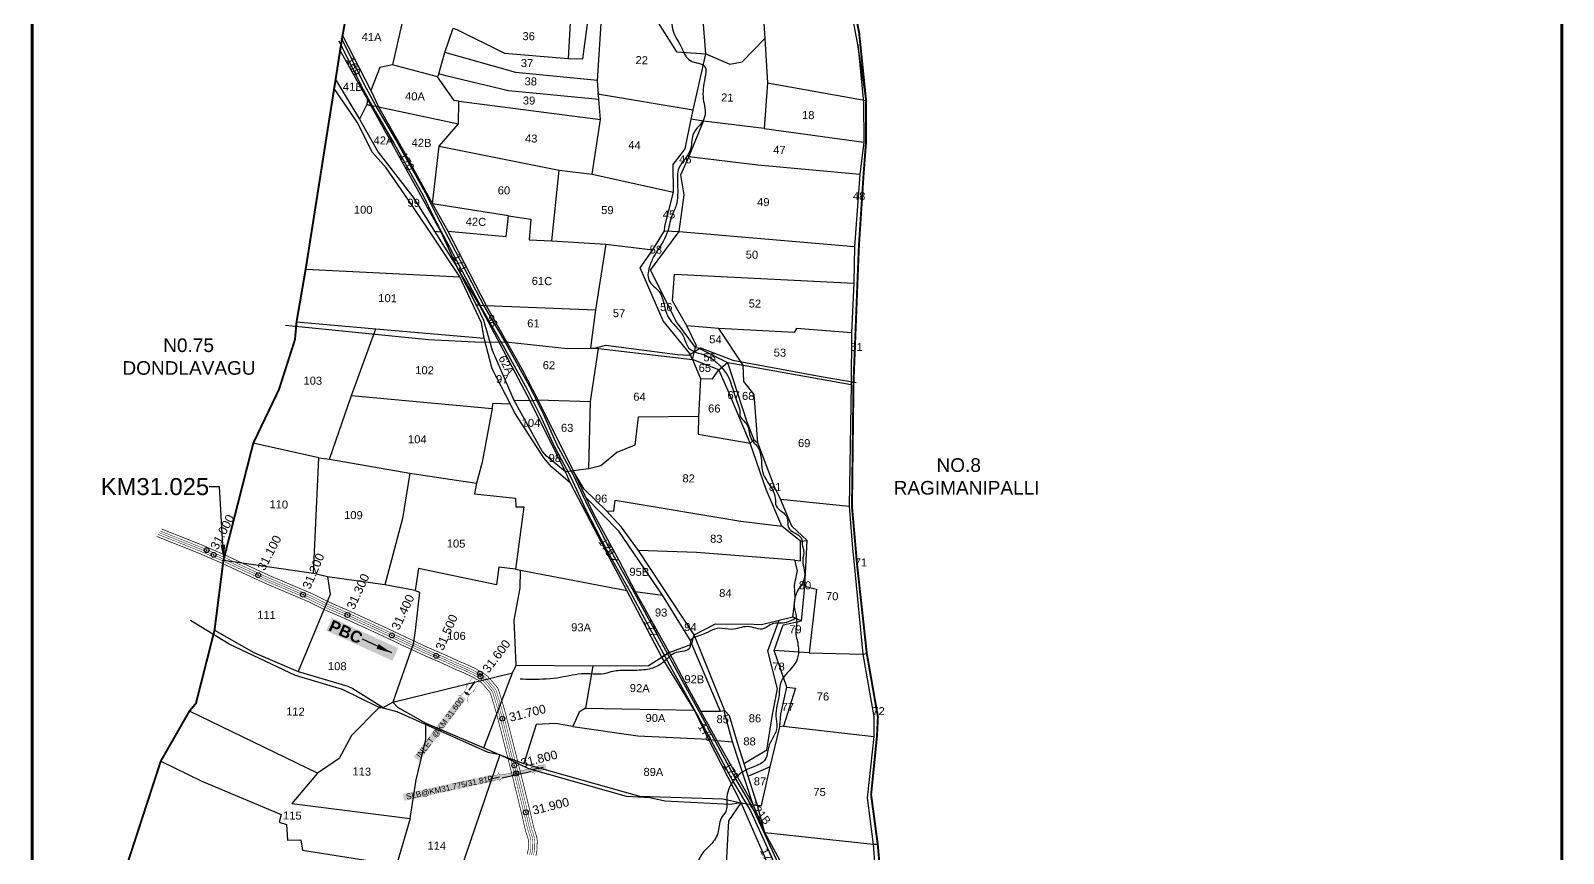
# Model space of a CAD drawing. Header units: millimetres. Extents: x 199216 to 211739, y 1596282 to 1605780.
# Drawn here: x 199216 to 202368, y 1602297 to 1603989 of the extents above; entities that cross this region are included whole.
import ezdxf
from ezdxf import colors
from ezdxf.entities.mleader import LeaderData, LeaderLine
from ezdxf.enums import TextEntityAlignment as Align
from ezdxf.math import Vec2, Vec3

# ---------------------------------------------------------------- set-up
doc = ezdxf.new("R2010")
doc.units = ezdxf.units.MM
doc.header["$PDMODE"] = 32
doc.header["$PDSIZE"] = 10
doc.linetypes.add('ACAD_ISO02W100', pattern=[15, 12, -3])
doc.linetypes.add('HIDDEN2', pattern=[0.1875, 0.125, -0.0625])
for name, color, linetype in [('CANAL1', 7, 'Continuous'), ('CSMark', 72, 'Continuous'), ('PAPER SIZE', 5, 'Continuous'), ('PLOT', 7, 'Continuous'), ('PLOT NO', 7, 'Continuous'), ('ROAD', 1, 'Continuous'), ('STREAM', 4, 'Continuous'), ('STRUCTURE', 5, 'Continuous'), ('TEXT', 1, 'Continuous'), ('text2', 7, 'Continuous'), ('VILLAGE BOUNDARY', 5, 'Continuous'), ('VILLAGE STONES', 240, 'Continuous')]:
    doc.layers.add(name, color=color, linetype=linetype)
doc.styles.get("Standard").update_dxf_attribs({"font": 'arial.ttf'})
doc.dimstyles.get("Standard").update_dxf_attribs({"dimtxt": 0.18, "dimasz": 0.18, "dimexe": 0.18, "dimexo": 0.0625, "dimgap": 0.09, "dimtad": 0, "dimtih": 1, "dimtoh": 1, "dimdec": 4, "dimzin": 0, "dimdsep": 46, "dimtxsty": 'Standard', "dimcen": 0.09, "dimadec": 0, "dimazin": 0, "dimtfac": 1, "dimtdec": 4, "dimtofl": 0, "dimtmove": 0, "dimatfit": 3, "dimfxl": 1, "dimtolj": 1, "dimtzin": 0, "dimarcsym": 0})

# ---------------------------------------------------------------- blocks, each defined once
blk = doc.blocks.new('SLB')
at = {"layer": 'STRUCTURE'}
h = blk.add_hatch(dxfattribs=at)
h.set_pattern_fill('DOTS', color=6, scale=20, angle=320.3722, style=0)
h.set_pattern_definition([(320.372247934, (-159.4327, -72.9564), (1.2786241598, 0.5641323054), [0, -1.25])])
h.paths.add_polyline_path([(769699.5, 1706871.1), (769699.5, 1706861.1), (769729.1, 1706861.1), (769732.1, 1706863.1), (769792.1, 1706863.1), (769795.1, 1706861.1), (769824.7, 1706861.1), (769824.7, 1706871.1), (769795.1, 1706871.1), (769792.1, 1706869.1), (769732.1, 1706869.1), (769729.1, 1706871.1)])
at = {"layer": 'STRUCTURE', "color": 6, "linetype": 'ACAD_ISO02W100', "ltscale": 0.5, "const_width": 0.5}
for points in [[(769699.5, 1706871.1), (769729.1, 1706871.1)], [(769795.1, 1706871.1), (769824.7, 1706871.1)], [(769699.5, 1706861.1), (769729.1, 1706861.1)], [(769795.1, 1706861.1), (769824.7, 1706861.1)]]:
    blk.add_lwpolyline(points, dxfattribs=at)
at = {"layer": 'STRUCTURE', "color": 6, "const_width": 0.628}
for points in [[(769726.1, 1706877.1), (769726.1, 1706873.1), (769732.1, 1706869.1), (769792.1, 1706869.1), (769798.1, 1706873.1), (769798.1, 1706877.1)], [(769726.1, 1706855.1), (769726.1, 1706859.1), (769732.1, 1706863.1), (769792.1, 1706863.1), (769798.1, 1706859.1), (769798.1, 1706855.1)]]:
    blk.add_lwpolyline(points, dxfattribs=at)
at = {"layer": 'STRUCTURE', "color": 6}
blk.add_lwpolyline([(769732.1, 1706863.1), (769792.1, 1706863.1)], dxfattribs=at)
blk.add_lwpolyline([(769732.1, 1706863.1), (769792.1, 1706863.1)], dxfattribs=at)
at = {"layer": 'STRUCTURE', "color": 0}
blk.add_circle((769762.1, 1706866.1), 1.24, dxfattribs=at)
for points in [[(769703.8, 1706866), (769726.7, 1706866)], [(769818.6, 1706865.8), (769795.7, 1706865.8)]]:
    blk.add_leader(points, dimstyle='Standard', override={"dimasz": 10, "dimgap": 0.09, "dimtad": 0}, dxfattribs=at)
blk = doc.blocks.new('OT')
at = {"layer": 'STRUCTURE', "color": 190}
for points, const_width in [([(769751.4, 1706595.8), (769729.4, 1706595.8)], 0.5), ([(769775.2, 1706601.8), (769775.2, 1706597.8), (769769.2, 1706593.8), (769761.8, 1706593.8), (769754.4, 1706593.8), (769748.4, 1706597.8), (769748.4, 1706601.8)], 0.5), ([(769761.8, 1706593.8), (769761.8, 1706581)], 2.5), ([(769751.4, 1706579), (769729.4, 1706579)], 0.5), ([(769748.4, 1706573), (769748.4, 1706577), (769754.4, 1706581), (769761.8, 1706581), (769761.8, 1706581), (769761.8, 1706581), (769769.2, 1706581), (769775.2, 1706577), (769775.2, 1706573)], 0.5)]:
    blk.add_lwpolyline(points, dxfattribs=dict(at, const_width=const_width))
at = {"layer": 'STRUCTURE', "color": 0}
blk.add_circle((769761.8, 1706587.4), 1.87, dxfattribs=at)
blk.add_leader([(769732.6, 1706587.4), (769753.8, 1706587.4)], dimstyle='Standard', override={"dimasz": 10, "dimgap": 0.09, "dimtad": 0}, dxfattribs=at)
blk = doc.blocks.new('PBC')
at = {"layer": 'STRUCTURE', "color": 5, "insert": (13.6, 8.7), "char_height": 30, "width": 181.057, "attachment_point": 1, "rotation": 325.6347, "bg_fill": 1, "box_fill_scale": 1.1, "bg_fill_color": 7, "bg_fill_true_color": 16777215, "bg_fill_transparency": 0}
blk.add_mtext('{\\fArial|b1|i0|c0|p34;\\C256;PBC}', dxfattribs=at)
at = {"layer": 'PAPER SIZE'}
blk.add_leader([(148.6, -102.5), (80.6, -54.7)], dimstyle='Standard', override={"dimasz": 40, "dimgap": 0.09, "dimtad": 0, "dimtfill": 2, "dimtfillclr": 5}, dxfattribs=at)

msp = doc.modelspace()

# ---------------------------------------------------------------- linework, layer by layer
at = {"color": 3}
for p in [(199578, 1602921, 56), (199592.4, 1602911.3), (199684.1, 1602869.4), (200140, 1602667, 53), (200186.2, 1602574.5), (200214.6, 1602462.1)]:
    msp.add_point(p, dxfattribs=at)
at = {"layer": 'CANAL1', "color": 1, "linetype": 'HIDDEN2', "ltscale": 4, "const_width": 1}
msp.add_lwpolyline([(199480.5, 1602956.8), (199564.3, 1602923.5), (199614.1, 1602901.9), (199655.7, 1602882.4), (199684.1, 1602869.4), (199705.1, 1602859.7), (199754.1, 1602839), (199790.5, 1602823.5), (199825.8, 1602805.9), (199863.8, 1602789.5), (199937.3, 1602755.8), (200027.5, 1602713.4), (200065.9, 1602696.8), (200091.1, 1602685), (200110.1, 1602677.1), (200126.7, 1602669.2), (200141.9, 1602660.7), (200149.5, 1602655), (200157.3, 1602646.4), (200169.1, 1602632.3), (200171.3, 1602626.2), (200173, 1602620.5), (200177, 1602607.3), (200185.3, 1602578.1), (200186.2, 1602574.5), (200214, 1602464.7), (200236, 1602374.8), (200241.1, 1602352.2), (200243.2, 1602344.2), (200245.7, 1602337), (200248.1, 1602329.1), (200248.9, 1602322.3), (200248.6, 1602315.8), (200248.6, 1602305.6), (200248.6, 1602305.2), (200246.1, 1602294.1)], dxfattribs=at)
at = {"layer": 'CANAL1', "color": 5, "const_width": 1}
for points in [[(199482.8, 1602960.2), (199565.8, 1602927.2), (199615.8, 1602905.6), (199657.4, 1602886.1), (199685.7, 1602873), (199706.8, 1602863.4), (199755.6, 1602842.7), (199792.2, 1602827.1), (199827.5, 1602809.6), (199865.5, 1602793.1), (199938.9, 1602759.4), (200029.2, 1602717), (200067.6, 1602700.5), (200092.7, 1602688.7), (200111.7, 1602680.8), (200128.6, 1602672.7), (200144.1, 1602664), (200152.2, 1602658), (200160.3, 1602649), (200172.6, 1602634.3), (200175.1, 1602627.5), (200176.8, 1602621.6), (200180.8, 1602608.4), (200189.2, 1602579.1), (200190.1, 1602575.5), (200217.9, 1602465.6), (200239.9, 1602375.7), (200245, 1602353.2), (200247, 1602345.3), (200249.5, 1602338.2), (200252, 1602329.9), (200253, 1602322.4), (200252.6, 1602315.7), (200252.6, 1602305.5), (200252.5, 1602304.7), (200250.1, 1602293.5)], [(199478.2, 1602953.4), (199562.7, 1602919.8), (199612.5, 1602898.3), (199654, 1602878.8), (199682.4, 1602865.7), (199703.5, 1602856), (199752.5, 1602835.3), (199788.8, 1602819.9), (199824.1, 1602802.3), (199862.2, 1602785.8), (199935.6, 1602752.2), (200025.9, 1602709.8), (200064.3, 1602693.2), (200089.5, 1602681.4), (200108.5, 1602673.5), (200124.9, 1602665.6), (200139.7, 1602657.3), (200146.8, 1602652), (200154.3, 1602643.8), (200165.6, 1602630.3), (200167.5, 1602625), (200169.1, 1602619.4), (200173.1, 1602606.2), (200181.5, 1602577), (200182.3, 1602573.6), (200210.1, 1602463.7), (200232.1, 1602373.9), (200237.2, 1602351.3), (200239.3, 1602343), (200241.9, 1602335.7), (200244.2, 1602328.2), (200244.9, 1602322.2), (200244.6, 1602315.9), (200244.6, 1602305.8), (200242.1, 1602294.6)]]:
    msp.add_lwpolyline(points, dxfattribs=at)
at = {"layer": 'CANAL1', "color": 200, "const_width": 1.5}
for points in [[(199485.7, 1602964.4), (199567.7, 1602931.8), (199617.8, 1602910.1), (199659.5, 1602890.6), (199687.8, 1602877.6), (199708.8, 1602867.9), (199757.6, 1602847.3), (199794.3, 1602831.7), (199829.6, 1602814.1), (199867.5, 1602797.7), (199941, 1602764), (200031.2, 1602721.6), (200069.6, 1602705.1), (200094.8, 1602693.3), (200113.8, 1602685.4), (200130.9, 1602677.2), (200146.8, 1602668.2), (200155.6, 1602661.7), (200164.1, 1602652.3), (200177, 1602636.9), (200179.8, 1602629), (200181.6, 1602623.1), (200185.6, 1602609.9), (200194, 1602580.4), (200194.9, 1602576.7), (200222.7, 1602466.9), (200244.8, 1602376.9), (200249.8, 1602354.4), (200251.8, 1602346.8), (200254.2, 1602339.8), (200256.9, 1602331), (200258, 1602322.6), (200257.6, 1602315.6), (200257.6, 1602305.4), (200257.5, 1602304), (200255.1, 1602292.8)], [(199475.3, 1602949.2), (199560.8, 1602915.2), (199610.4, 1602893.7), (199651.9, 1602874.3), (199680.3, 1602861.2), (199701.5, 1602851.5), (199750.5, 1602830.7), (199786.7, 1602815.3), (199822, 1602797.8), (199860.2, 1602781.3), (199933.5, 1602747.6), (200023.9, 1602705.2), (200062.2, 1602688.6), (200087.5, 1602676.8), (200106.4, 1602668.9), (200122.6, 1602661.2), (200137, 1602653.1), (200143.4, 1602648.3), (200150.5, 1602640.5), (200161.1, 1602627.7), (200162.7, 1602623.4), (200164.3, 1602617.9), (200168.3, 1602604.8), (200176.6, 1602575.7), (200177.5, 1602572.3), (200205.3, 1602462.5), (200227.3, 1602372.8), (200232.3, 1602350.1), (200234.5, 1602341.5), (200237.1, 1602334.2), (200239.3, 1602327.2), (200239.9, 1602322), (200239.6, 1602316.1), (200239.6, 1602306.3), (200237.2, 1602295.3)]]:
    msp.add_lwpolyline(points, dxfattribs=at)
at = {"layer": 'PAPER SIZE', "color": 5, "const_width": 5.98}
msp.add_lwpolyline([(199219.2, 1605343.6), (202364.9, 1605343.6), (202364.9, 1600525.4), (199219.2, 1600525.4)], close=True, dxfattribs=at)
at = {"layer": 'PLOT'}
for points in [[(200096.6, 1603844.2), (200387.7, 1603806.8), (200384.4, 1603847.7), (200381.9, 1603886.5), (200393, 1604058.2), (200382, 1604142.3), (200369.3, 1604215.5), (200434.8, 1604388.4), (200463.8, 1604398.5), (200504.1, 1604387.9)], [(200577.4, 1603313.1), (200572, 1603325.5), (200516.6, 1603392.5), (200469.3, 1603501.3), (200495.7, 1603538.3), (200519.3, 1603577.6), (200520.1, 1603587.2), (200538.4, 1603657.4), (200537.1, 1603713.9), (200551.9, 1603732.4), (200561.8, 1603746.4), (200574.5, 1603807.2), (200578.4, 1603825.6), (200604.4, 1603941.5), (200596.8, 1604036.9), (200583, 1604238.1), (200575.4, 1604251.6), (200577.2, 1604319.7), (200581.1, 1604320.3), (200586.9, 1604388.9)], [(200481.7, 1604044.1), (200544, 1603945.7), (200604.4, 1603941.5), (200654.2, 1603920), (200679, 1603925.2), (200725.9, 1603972.9), (200731.7, 1603881.7), (200934, 1603845.8), (200917, 1603960.7), (200863.1, 1604246.7)], [(200708.5, 1604235.7), (200725.9, 1603972.9)], [(200325.8, 1604005), (200321.4, 1603931.6), (200351.6, 1603931.5), (200369.3, 1604064.6)], [(199869.6, 1604046.1), (199985.3, 1604030.8), (199960.3, 1603918.6)], [(199857.6, 1603979.4), (199915.7, 1603866.2), (199931.6, 1603832.2), (199985.4, 1603737.3), (200042.6, 1603633.2), (200073.8, 1603576.8), (200153, 1603424), (200226.8, 1603292.1), (200258.8, 1603230.2), (200331.9, 1603084.1), (200373.9, 1602995.8), (200425.4, 1602900.3), (200459.4, 1602836), (200529.4, 1602710.7), (200567, 1602639.3), (200594.5, 1602589.3), (200627.4, 1602529.8), (200686.2, 1602425.3), (200701.7, 1602397.4), (200725.6, 1602339.5), (200792.3, 1602217.3), (200859.8, 1602102.4), (200908.6, 1602000.6), (200929.2, 1601965.1)], [(200055.6, 1603900.6), (200068.1, 1603944), (200085, 1603994.6), (200092.8, 1603991.9), (200190.3, 1603943.1), (200321.4, 1603931.6)], [(201144.4, 1601506.1), (201114.3, 1601558.8), (201047.6, 1601696.4), (201040.6, 1601705.4), (200967.5, 1601847.4), (200891, 1602003.7), (200853.3, 1602074.8), (200806, 1602158.9), (200739.8, 1602259), (200676.9, 1602401.3), (200610.2, 1602532.6), (200581.3, 1602591.9), (200514.3, 1602700.8), (200442.4, 1602837.9), (200408.1, 1602902.5), (200326.3, 1603058.4), (200316, 1603082.2), (200243, 1603228), (200139, 1603425), (200093.6, 1603501.7), (200060.1, 1603575.1), (199916.2, 1603834.8), (199852.5, 1603948.5)], [(200381.9, 1603886.5), (200213.8, 1603903.2), (200068.1, 1603944)], [(200917, 1603960.7), (200928.7, 1603842.3), (200929.8, 1603759.8), (200921.3, 1603693.6), (200910, 1603545.2), (200908.9, 1603470.1)], [(200073.8, 1603576.8), (200194.2, 1603565.6), (200198.6, 1603608.4), (200042.6, 1603633.2), (200056.2, 1603751.9), (200095.8, 1603797.5), (200096.6, 1603844.2), (200086.8, 1603845.9), (200053, 1603894.4), (199960.3, 1603918.6), (199934.3, 1603913.1), (199915.7, 1603866.2)], [(200384.4, 1603847.7), (200198.5, 1603865.2), (200069.7, 1603896.1), (200055.6, 1603900.6), (200053, 1603894.4)], [(200326.3, 1603058.4), (200286.9, 1603092.4), (200271.6, 1603111), (200211.2, 1603204.2), (200202.7, 1603221), (200165.1, 1603293.8), (200148.7, 1603357.1), (200143, 1603388.7), (200098.8, 1603483.1), (200032.5, 1603583.3), (199984.4, 1603653.8), (199947.1, 1603707), (199919, 1603738.8), (199887.7, 1603801), (199840.3, 1603870.5)], [(199843.3, 1603889), (199892.5, 1603807.3), (199930.8, 1603739.3), (200002, 1603647.5), (200093.6, 1603501.7)], [(200731.7, 1603881.7), (200724.3, 1603788.3), (200599.9, 1603803.1)], [(199908.6, 1603849.8), (199907.4, 1603837.1), (199892.5, 1603807.3)], [(200578.4, 1603825.6), (200381.6, 1603858.4)], [(199931.6, 1603832.2), (199916.2, 1603834.8), (199907.4, 1603837.1), (199916.2, 1603834.8)], [(199931.6, 1603832.2), (200095.8, 1603797.5)], [(200370.7, 1603694.3), (200387.7, 1603806.8)], [(200583.2, 1603337.8), (200544.1, 1603390.1), (200491.1, 1603496.7), (200549.6, 1603576.1), (200560.3, 1603651.8), (200552.9, 1603692.6), (200569.6, 1603729.8), (200599.9, 1603803.1), (200574.5, 1603807.2)], [(200724.3, 1603788.3), (200929.8, 1603759.8)], [(200056.2, 1603751.9), (200302.8, 1603702.4), (200370.7, 1603694.3), (200538.4, 1603657.4)], [(200921.3, 1603693.6), (200711.6, 1603712.4), (200569.6, 1603729.8)], [(200288.1, 1603557.1), (200302.8, 1603702.4)], [(200198.6, 1603608.4), (200245, 1603601.3), (200241.6, 1603559.3), (200288.1, 1603557.1), (200398.9, 1603550.4), (200495.7, 1603538.3)], [(200060.1, 1603575.1), (200045.4, 1603576.4)], [(200519.3, 1603577.6), (200549.6, 1603576.1), (200910, 1603545.2)], [(200398.9, 1603550.4), (200378, 1603415)], [(199781.7, 1603498.6), (200098.8, 1603483.1)], [(200243, 1603228), (200210.7, 1603228.6), (200165.7, 1603331.8), (200148.1, 1603393), (200133, 1603424.6), (200093.6, 1603501.7)], [(200710.8, 1602396.2), (200719, 1602395.7), (200736.9, 1602475.5), (200756.8, 1602557.6), (200758.7, 1602584), (200770.8, 1602639.2), (200745, 1602714.4), (200763.8, 1602767.7), (200801.3, 1602775.9), (200807.8, 1602846.8), (200812.6, 1602940.9), (200781.3, 1602970.1), (200758.1, 1603026.1), (200745.6, 1603050.9), (200711.8, 1603141.3), (200704, 1603241.1), (200682.8, 1603267.8), (200681.4, 1603301.6), (200631.5, 1603376.9), (200565.4, 1603381.9), (200536.1, 1603433.8), (200540, 1603488.5), (200908.9, 1603470.1), (200904, 1603367.9), (200903.4, 1603261.5), (200899.2, 1603011.4), (200906.2, 1602924.6), (200909.8, 1602891.7), (200927.3, 1602706.8), (200949.8, 1602578.5), (200949.9, 1602538), (200936.4, 1602411.5), (200948.7, 1602315.7), (200951.8, 1602270.4)], [(200139, 1603425), (200133, 1603424.6)], [(200139, 1603425), (200153, 1603424)], [(200153, 1603424), (200378, 1603415), (200367.3, 1603337), (200383.6, 1603335.8), (200577.4, 1603313.1), (200583.2, 1603337.8), (200588.7, 1603337.2), (200649.1, 1603307), (200681.4, 1603301.6), (200903.4, 1603261.5)], [(199763, 1603390.7), (199925.8, 1603375.8), (200148.7, 1603357.1)], [(199831, 1603108), (199876.2, 1603239.1), (199925.8, 1603375.8)], [(200583.2, 1603337.8), (200585.6, 1603341.4), (200565.4, 1603381.9)], [(200904, 1603367.9), (200790.9, 1603376.4), (200786, 1603368.4), (200631.5, 1603376.9)], [(200364.3, 1603088), (200367.6, 1603226.9), (200383.6, 1603335.8)], [(200631, 1603291.5), (200577.4, 1603313.1), (200593.8, 1603273.9), (200618.2, 1603273.5), (200631, 1603291.5)], [(200799.3, 1602939.2), (200760.6, 1602970.6), (200728.7, 1603045.5), (200695.5, 1603140.9), (200650.6, 1603248.3), (200631, 1603291.5), (200649.1, 1603307)], [(200649.1, 1603307), (200688.8, 1603184.6), (200703, 1603147.8), (200711.8, 1603141.3)], [(200593.8, 1603273.9), (200589.8, 1603195.9), (200588.9, 1603159.4), (200695.5, 1603140.9)], [(199876.2, 1603239.1), (200165.1, 1603212.2)], [(200202.7, 1603221), (200166.1, 1603222.4), (200165.1, 1603212.2), (200144.8, 1603101.7), (200132.8, 1603059), (200129.2, 1603036.7), (200213.1, 1603027.7), (200214, 1603010.2), (200230, 1603010), (200213.4, 1602882.1), (200223.8, 1602880), (200442.4, 1602837.9)], [(200316, 1603082.2), (200277, 1603114), (200267.8, 1603124.6), (200210.7, 1603228.6)], [(200243, 1603228), (200258.8, 1603230.2)], [(200258.8, 1603230.2), (200367.6, 1603226.9)], [(200589.8, 1603195.9), (200465.7, 1603194.6), (200458.5, 1603136.5), (200421.7, 1603121.9), (200388.8, 1603094.4), (200364.3, 1603088), (200331.9, 1603084.1)], [(200703, 1603147.8), (200695.5, 1603140.9)], [(199797.5, 1602872.6), (199808.5, 1603110.6), (199674, 1603141)], [(199808.5, 1603110.6), (199831, 1603108), (199996, 1603079.4), (200132.8, 1603059)], [(200331.9, 1603084.1), (200316, 1603082.2)], [(200701.7, 1602397.4), (200710.8, 1602396.2), (200669.9, 1602524.8), (200653.1, 1602580.4), (200643.7, 1602590.8), (200580.7, 1602746.6), (200465.9, 1602919.9), (200431.2, 1602968), (200400, 1603002), (200354.5, 1603046.4), (200331.9, 1603084.1)], [(199996, 1603079.4), (199980.7, 1602985.7), (199944.6, 1602849.6)], [(200576.1, 1602727.8), (200573.1, 1602735), (200515.4, 1602828.7), (200425.4, 1602960.3), (200357, 1603029.7)], [(200400, 1603002), (200415.1, 1603000.8), (200418.3, 1603023.9), (200676.4, 1602980.8), (200760.6, 1602970.6)], [(200758.1, 1603026.1), (200899.2, 1603011.4)], [(200783.4, 1602783.6), (200788.3, 1602821.8), (200786.7, 1602848.8), (200793.3, 1602879.2), (200787.7, 1602900.2), (200799.4, 1602899.3), (200799.3, 1602939.2), (200812.6, 1602940.9)], [(200213.4, 1602882.1), (200178.7, 1602886.2), (200174, 1602849.9), (200013.7, 1602883.4), (200006.8, 1602838.2), (199944.6, 1602849.6), (199826.9, 1602866), (199797.5, 1602872.6), (199612.5, 1602899.6)], [(200425.4, 1602900.3), (200408.1, 1602902.5)], [(200787.7, 1602900.2), (200585.1, 1602916.4), (200465.9, 1602919.9)], [(199826.9, 1602866), (199832.1, 1602829.6), (199766.3, 1602671.2)], [(200214.4, 1602684.2), (200210.7, 1602777.3), (200222.8, 1602842.9), (200223.8, 1602880)], [(200006.8, 1602838.2), (200015.7, 1602834.8), (200006.9, 1602755.6), (200002.6, 1602727.7), (199961.1, 1602608.4)], [(200459.4, 1602836), (200515.4, 1602828.7)], [(200807.8, 1602846.8), (200832.2, 1602840.4), (200817.1, 1602709.9), (200927.3, 1602706.8), (200935.6, 1602708.2)], [(200580.7, 1602746.6), (200624.2, 1602769.1), (200703, 1602768.8), (200719.1, 1602768.4), (200783.4, 1602783.6), (200801.3, 1602775.9)], [(200730.3, 1602509.4), (200741.9, 1602583.3), (200751.9, 1602635.8), (200732, 1602714.1), (200755.3, 1602776.8)], [(199594.3, 1602756.5), (199675.2, 1602710.6), (199766.3, 1602671.2), (199868.6, 1602641.3), (199878.4, 1602636.4), (199941.4, 1602597.3), (199961.1, 1602608.4), (200206.7, 1602668.5), (200214.4, 1602684.2), (200372.1, 1602683.4), (200486.6, 1602683.7), (200514.3, 1602700.8), (200529.4, 1602710.7), (200576.1, 1602727.8), (200580.7, 1602746.6)], [(200529.4, 1602710.7), (200514.3, 1602700.8)], [(200635, 1602589), (200576.1, 1602727.8)], [(200817.1, 1602709.9), (200745, 1602714.4)], [(200372.1, 1602683.4), (200357, 1602596.1), (200344.4, 1602587.7), (200331.2, 1602558.4), (200295.1, 1602564.5), (200255.6, 1602562.1), (200230.2, 1602482)], [(200148, 1602514.4), (200206.7, 1602668.5)], [(199961.1, 1602608.4), (199970.8, 1602598.1), (200029.1, 1602565.5), (200148, 1602514.4), (200180.9, 1602500.3), (200230.2, 1602482), (200468.4, 1602414.8), (200639.3, 1602409.4), (200676.9, 1602401.3)], [(200770.8, 1602639.2), (200788.7, 1602637), (200764.5, 1602559.1), (200756.8, 1602557.6)], [(199806, 1602462.4), (199542.5, 1602589.7)], [(199941.4, 1602597.3), (199941.4, 1602597.3), (199931.2, 1602595.9), (199876.2, 1602539.7), (199850.9, 1602492.4), (199806, 1602462.4), (199753, 1602399.8), (199996.5, 1602369.4), (200008.6, 1602448.9), (200028.5, 1602531.9), (200029.1, 1602565.5)], [(200357, 1602596.1), (200581.3, 1602591.9)], [(200643.7, 1602590.8), (200635, 1602589), (200594.5, 1602589.3)], [(200701.7, 1602397.4), (200659.3, 1602526.9), (200642.7, 1602586.9), (200643.7, 1602590.8)], [(200331.2, 1602558.4), (200464.6, 1602539), (200610.2, 1602532.6)], [(200764.5, 1602559.1), (200949.9, 1602538)], [(200610.2, 1602532.6), (200627.4, 1602529.8)], [(200627.4, 1602529.8), (200659.3, 1602526.9)], [(199483.8, 1602487.2), (199568.1, 1602445.7), (199731.2, 1602377.6), (199727.4, 1602361.8), (199742, 1602357.1), (199744.3, 1602324.8), (199772, 1602325), (199775, 1602303.7), (199918.6, 1602281.4), (199968.2, 1602273)], [(200180.9, 1602500.3), (200068.7, 1602170.5)], [(200730.3, 1602509.4), (200683.9, 1602482)], [(200736.9, 1602475.5), (200692, 1602456.3)], [(200879.5, 1602006), (200650.2, 1602020.6), (200644.8, 1602237.3), (200652.2, 1602364.2), (200676.9, 1602401.3)], [(200676.9, 1602401.3), (200701.7, 1602397.4)], [(200725.6, 1602339.5), (200710.8, 1602396.2)], [(199996.5, 1602369.4), (199968.2, 1602273), (199947.8, 1602208.2), (199878.9, 1602198.9), (199882.5, 1602123.7)], [(200958.1, 1602315.5), (200948.7, 1602315.7), (200725.6, 1602339.5)]]:
    msp.add_lwpolyline(points, dxfattribs=at)
at = {"layer": 'ROAD'}
for points in [[(199850.2, 1603968.2), (199896.7, 1603874.1), (199924.3, 1603823.3), (199963.7, 1603756.2), (200023, 1603650.5), (200044.6, 1603606.4), (200143.8, 1603417.6), (200188.1, 1603341.3), (200236.6, 1603252.6), (200266.7, 1603192.6), (200293.2, 1603133.1), (200326.8, 1603071), (200357.9, 1603004), (200399.4, 1602923.2), (200448.7, 1602835.4), (200503.8, 1602733), (200534.9, 1602676.1), (200593.5, 1602570.2), (200661.1, 1602444.7), (200696.3, 1602385), (200748.8, 1602270.4)], [(199854.8, 1603974.2), (199901.2, 1603880.1), (199928.9, 1603829.3), (199968.3, 1603762.2), (200027.5, 1603656.5), (200049.2, 1603612.4), (200148.3, 1603423.6), (200192.7, 1603347.2), (200241.1, 1603258.5), (200271.3, 1603198.6), (200297.8, 1603139), (200331.4, 1603077), (200362.5, 1603010), (200404, 1602929.1), (200453.3, 1602841.3), (200508.4, 1602739), (200539.5, 1602682.1), (200598, 1602576.2), (200665.6, 1602450.7), (200700.8, 1602390.9), (200753.3, 1602276.4)], [(199739.9, 1603383.4), (200034.3, 1603354.3), (200143.6, 1603348.3), (200193.6, 1603349.5), (200320.1, 1603335.9), (200375.9, 1603336), (200399.1, 1603342.4), (200546, 1603323.2), (200569.3, 1603322.1), (200593.3, 1603337), (200660.4, 1603311.8), (200841.6, 1603278.1), (200913.5, 1603266)], [(200676.9, 1602401.3), (200653.6, 1602397.8), (200520.2, 1602404.7), (200490.3, 1602411.7), (200441.6, 1602414.2), (200240.5, 1602471.5), (200180.9, 1602500.3), (200156.9, 1602504.8), (199969.9, 1602588.6), (199929.9, 1602598.5), (199857.1, 1602634.2), (199760.5, 1602663), (199624.2, 1602727.3), (199545.2, 1602776.2)]]:
    msp.add_lwpolyline(points, dxfattribs=at)
at = {"layer": 'STREAM'}
msp.add_lwpolyline([(200791.4, 1602773.2), (200789.7, 1602758.6), (200789.7, 1602747.2)], dxfattribs=at)
for points in [[(200541.3, 1604745.1), (200531.9, 1604722), (200521.1, 1604695.5), (200526.6, 1604672.5), (200521.6, 1604645.5), (200519.5, 1604620.2), (200520.8, 1604575.4), (200516.8, 1604522.8), (200521.8, 1604490.8), (200519.7, 1604465.8), (200522.9, 1604431.4), (200514.1, 1604378.1), (200507, 1604342.1), (200504, 1604301), (200502.6, 1604246.7), (200523.5, 1604201.3), (200521.3, 1604166.4), (200530.8, 1604071), (200539.6, 1604034.7), (200534.6, 1604002.6), (200554.9, 1603953.4), (200572.8, 1603927.6), (200602.6, 1603915.4), (200602.8, 1603892.1), (200599.3, 1603848.5), (200602.1, 1603811.8), (200578.1, 1603775), (200572.6, 1603743.5), (200549.2, 1603706.7), (200546.4, 1603673.4), (200546.6, 1603650.6), (200543.5, 1603630.1), (200534.8, 1603608.1), (200524.7, 1603572.9), (200500.1, 1603528.9), (200489.8, 1603507.4), (200487.6, 1603475.8), (200508.3, 1603452.7), (200525.3, 1603404.1), (200543.7, 1603379.9), (200558.4, 1603360.3), (200569.1, 1603337.3), (200604.4, 1603321.2), (200631.3, 1603302.4), (200648.8, 1603280.3), (200669.4, 1603223.5), (200674.4, 1603207.1), (200674.5, 1603199.1), (200688.8, 1603179.2), (200698.5, 1603148.3), (200710.5, 1603134.4), (200723.3, 1603075.7), (200741, 1603046.8), (200747.3, 1603027.5), (200749.1, 1603012.2), (200771.7, 1602987.7), (200774.3, 1602967.6), (200800.4, 1602946), (200803.4, 1602929.2), (200805.7, 1602920), (200803.8, 1602900.2), (200807, 1602880), (200806.9, 1602861.5), (200792.2, 1602835.3), (200786.9, 1602800.2), (200789.3, 1602789.1), (200791.4, 1602773.2)], [(200790.9, 1602781.3), (200763, 1602771), (200741.7, 1602769.6), (200724, 1602759.6), (200690.2, 1602763.7), (200657.8, 1602758.1), (200631.8, 1602760.3), (200592, 1602745.2), (200573.7, 1602735.9), (200571.7, 1602720.5), (200543.4, 1602710.2), (200521.1, 1602694.1), (200504.3, 1602682.2), (200477.3, 1602674.7), (200438.6, 1602673.6), (200409.5, 1602670.6), (200401.3, 1602668.1), (200354, 1602666.7), (200305.6, 1602659.2), (200247, 1602655), (200222.5, 1602655.8)], [(200789.7, 1602747.2), (200794.8, 1602719.2), (200792.6, 1602697.1), (200768.8, 1602665.2), (200758, 1602647.4), (200755.1, 1602622.2), (200748.5, 1602579.9), (200750.9, 1602557.5), (200733.1, 1602514.6), (200728.1, 1602492.3), (200689.9, 1602470.2), (200659.6, 1602444.4), (200647.5, 1602409.4), (200645.4, 1602383.3), (200636.1, 1602369.6), (200629, 1602338.3), (200612, 1602312.8), (200596.6, 1602296.1), (200576.6, 1602255.1), (200553.6, 1602233), (200535.8, 1602207.9), (200518, 1602186), (200508, 1602175.4), (200510.4, 1602148), (200492.9, 1602128.5), (200456.4, 1602117.1), (200421.9, 1602080.9), (200371, 1602042.4), (200351, 1602023.4), (200338.3, 1602002.2), (200318.9, 1601976.1)]]:
    msp.add_spline(points, degree=3, dxfattribs=at)
at = {"layer": 'text2', "color": 5, "linetype": 'Continuous'}
for p in [(199776.3, 1602829.5), (199867.7, 1602787.7), (199958.9, 1602745.6), (200050.2, 1602703.6), (200141.2, 1602661.1), (200186.2, 1602574.6), (200210.6, 1602478.3), (200234.3, 1602381.9)]:
    msp.add_point(p, dxfattribs=at)
at = {"layer": 'VILLAGE BOUNDARY', "const_width": 4}
for points in [[(200868.3, 1604248.3), (200919.8, 1603984.8), (200934, 1603845.8), (200934, 1603760.3), (200928.8, 1603691.7), (200919.3, 1603545.5), (200916.3, 1603470.9), (200908.2, 1603264.2), (200905.1, 1603010), (200915.6, 1602891.1), (200935.6, 1602708.2), (200958.4, 1602578.1), (200956.5, 1602538.5), (200944.4, 1602418.2), (200958.1, 1602315.5), (200962.1, 1602270.5)], [(199415.5, 1602277.6), (199483.8, 1602487.2), (199542.5, 1602589.7), (199556.1, 1602605.9), (199594.3, 1602756.5), (199612.5, 1602899.6), (199674, 1603141), (199726.7, 1603251.1), (199759.7, 1603353.9), (199763, 1603390.7), (199781.7, 1603498.6), (199840.3, 1603870.5), (199843.3, 1603889), (199852.5, 1603948.5), (199857.6, 1603979.4), (199869.6, 1604046.1)]]:
    msp.add_lwpolyline(points, dxfattribs=at)

# ---------------------------------------------------------------- block references
at = {"layer": 'PAPER SIZE', "xscale": 0.8, "yscale": 0.8, "zscale": 0.8, "rotation": 9.922960851066112}
msp.add_blockref('PBC', (199827.4, 1602769.8), dxfattribs=at)
at = {"layer": 'STRUCTURE', "color": 0}
for name, p, rotation in [('OT', (-790198.4, 3191417.5, 3), 236.2136645722919), ('SLB', (-190561.1, -228717.8), 12.22812729211588)]:
    msp.add_blockref(name, p, dxfattribs=dict(at, rotation=rotation))

# ---------------------------------------------------------------- texts
at = {"layer": 'CSMark', "color": 1}
for s, rotation, p in [('31.000', 62.5159, (199592.5, 1602924.1)), ('31.100', 62.5807, (199689.2, 1602881.3)), ('31.200', 66.9633, (199782.4, 1602842.6)), ('31.300', 65.3602, (199873.1, 1602801.1)), ('31.400', 64.8442, (199965.2, 1602758.6)), ('31.500', 66.6738, (200056.1, 1602716.8)), ('31.600', 53.1217, (200150.7, 1602672.1)), ('31.700', 14.1865, (200200.5, 1602576.7)), ('31.800', 14.1865, (200224.3, 1602482.6)), ('31.900', 13.7862, (200248.2, 1602385.6))]:
    msp.add_text(s, height=18, rotation=rotation, dxfattribs=at).set_placement(p, align=Align.MIDDLE_LEFT)
at = {"layer": 'PLOT NO'}
for s, rotation, p in [('41A', 359.0457, (199917.3, 1603976)), ('36', 359.0457, (200240.2, 1603977.8)), ('169', 294.6899, (199880.3, 1603915.8)), ('22', 359.0457, (200472.7, 1603928.5)), ('37', 359.0457, (200236.9, 1603922.5)), ('41B', 359.0457, (199878.6, 1603873.7)), ('38', 359.0457, (200244.6, 1603884.8)), ('40A', 359.0457, (200006.5, 1603854.1)), ('39', 359.0457, (200241, 1603845.5)), ('21', 359.0457, (200648.8, 1603851.7)), ('18', 359.0457, (200815.2, 1603815.6)), ('43', 359.0457, (200245.5, 1603767.4)), ('42A', 359.0457, (199941.8, 1603763.4)), ('42B', 359.0457, (200020, 1603758.6)), ('44', 359.0457, (200457.9, 1603753.8)), ('47', 359.0457, (200755.9, 1603744.1)), ('170', 299.8253, (199989.8, 1603720.2)), ('46', 359.0457, (200562.4, 1603724.6)), ('60', 359.0457, (200189.4, 1603660.8)), ('48', 359.0457, (200919.8, 1603649.1)), ('100', 359.0457, (199900, 1603621)), ('99', 359.0457, (200003.7, 1603635.2)), ('59', 359.0457, (200402.1, 1603620.2)), ('45', 359.0457, (200528.9, 1603611.3)), ('49', 359.0457, (200722.7, 1603636.7)), ('42C', 359.0457, (200131.8, 1603596.2)), ('171', 297.8612, (200099.8, 1603512.2)), ('58', 359.0457, (200501.8, 1603538.9)), ('50', 359.0457, (200699.4, 1603528.6)), ('61C', 359.0457, (200267.6, 1603474.3)), ('101', 359.0457, (199950.2, 1603439.2)), ('56', 359.0457, (200523.2, 1603420.9)), ('52', 359.0457, (200705.5, 1603428.1)), ('98', 297.8612, (200164.8, 1603392.3)), ('57', 359.0457, (200426.1, 1603408.1)), ('61', 359.0457, (200250, 1603387.3)), ('54', 359.0457, (200624.3, 1603354.4)), ('53', 359.0457, (200756.9, 1603327.1)), ('51', 359.0457, (200914.5, 1603338.8)), ('62A', 298.5044, (200194.5, 1603301.8)), ('62', 359.0457, (200282, 1603301.2)), ('65', 359.0457, (200602.5, 1603295.7)), ('55', 359.0457, (200612.4, 1603317.4)), ('103', 359.0457, (199796.4, 1603269.5)), ('102', 359.0457, (200026.2, 1603290.9)), ('97', 359.0457, (200185.9, 1603272.6)), ('64', 359.0457, (200468.1, 1603236.4)), ('67', 359.0457, (200661.9, 1603239.7)), ('68', 359.0457, (200691.8, 1603238)), ('66', 359.0457, (200622, 1603212.3)), ('104', 359.0457, (200245.1, 1603182.7)), ('63', 359.0457, (200319.4, 1603172.5)), ('104', 359.0457, (200011.2, 1603148.9)), ('69', 359.0457, (200806.8, 1603141.1)), ('98', 359.0457, (200294, 1603110.5)), ('82', 359.0457, (200569.3, 1603068.5)), ('81', 359.0457, (200747.1, 1603050.8)), ('110', 359.0457, (199726.4, 1603015)), ('96', 359.0457, (200389.3, 1603027)), ('109', 359.0457, (199879.9, 1602993.1)), ('105', 359.0457, (200091, 1602934.5)), ('178', 302.3819, (200400.1, 1602926.7)), ('83', 359.0457, (200626.1, 1602944.4)), ('71', 359.0457, (200923.5, 1602895.8)), ('95B', 359.0457, (200467.8, 1602876.3)), ('84', 359.0457, (200644.8, 1602832.6)), ('80', 359.0457, (200808.4, 1602848.7)), ('70', 359.0457, (200864.4, 1602826.3)), ('93', 359.0457, (200512.6, 1602792.7)), ('111', 359.0457, (199701.2, 1602787.8)), ('93A', 359.0457, (200348.1, 1602762.1)), ('177', 293.9035, (200491.4, 1602760.3)), ('94', 359.0457, (200572.9, 1602762.8)), ('79', 359.0457, (200788.9, 1602758.2)), ('106', 359.0457, (200091.7, 1602744.8)), ('108', 359.0457, (199846.6, 1602682.4)), ('78', 359.0457, (200754.1, 1602681.6)), ('92A', 359.0457, (200468.7, 1602637.1)), ('92B', 359.0457, (200580.8, 1602655.6)), ('76', 359.0457, (200845.4, 1602620.2)), ('112', 359.0457, (199760.7, 1602589)), ('90A', 359.0457, (200501, 1602575.8)), ('85', 359.0457, (200639.3, 1602573.3)), ('86', 359.0457, (200705.5, 1602575.2)), ('77', 359.0457, (200773.1, 1602598.6)), ('72', 359.0457, (200959.7, 1602590.1)), ('176', 303.6796, (200604.7, 1602546.6)), ('88', 359.0457, (200694.4, 1602527.7)), ('175', 303.6796, (200656.9, 1602465.9)), ('113', 359.0457, (199897.1, 1602465.8)), ('89A', 359.0457, (200496.7, 1602464.8)), ('87', 359.0457, (200715.9, 1602445.6)), ('75', 359.0457, (200838.5, 1602423.7)), ('121B', 308.2085, (200716.5, 1602380.8)), ('115', 359.0457, (199754.3, 1602375.3)), ('114', 359.0457, (200051.4, 1602313.2)), ('179', 295.0275, (200731.1, 1602289.5))]:
    msp.add_text(s, height=16.45, rotation=rotation, dxfattribs=at).set_placement(p, align=Align.MIDDLE_CENTER)
at = {"layer": 'STRUCTURE', "color": 5, "char_height": 12, "attachment_point": 1, "bg_fill": 1, "box_fill_scale": 1.1, "bg_fill_color": 7, "bg_fill_true_color": 16777215, "bg_fill_transparency": 0}
for s, insert, width, rotation in [('\\pi4.70998;INLET @KM 31.600', (200005.4, 1602496, 3), 157.316, 53.0414), ('\\pi4.13505;SLB@KM31.775/31.810', (199983.1, 1602418.6), 187.771, 12.2843)]:
    msp.add_mtext(s, dxfattribs=dict(at, insert=insert, width=width, rotation=rotation))
at = {"layer": 'TEXT', "char_height": 28, "attachment_point": 1}
for s, insert, width in [('\\pi109.05314;N0.75 \\P\\pi25.11999;DONDLAVAGU', (199379.8, 1603356.3), 317.94), ('NO.8 \\P\\pi-88.11418;RAGIMANIPALLI', (201078.9, 1603109.9), 117.16)]:
    msp.add_mtext(s, dxfattribs=dict(at, insert=insert, width=width))

# ---------------------------------------------------------------- leaders
at = {"layer": 'VILLAGE STONES', "color": 1}
ml = msp.add_multileader_mtext('Standard', dxfattribs=at)
ml.set_content('KM31.025', color=1)
ml.set_leader_properties()
ml.build(insert=Vec2(0, 0))
ml.multileader.update_dxf_attribs({"dogleg_length": 0.36, "arrow_head_size": 30})
ctx = ml.context
ctx.base_point, ctx.char_height, ctx.arrow_head_size, ctx.landing_gap_size, ctx.plane_origin = Vec3(199365.8, 1603051.4), 35, 30, 0.09, Vec3(199170.8, 1602730.2)
ctx.text_align_type = 2
notes = []
notes.append((ctx, [(1, (1, 1, 0), (199604.3, 1603051.4), (-1, 0), 21, [(0, [(199613.2, 1602902.3)], 0, [])])]))
ctx.mtext.insert, ctx.mtext.alignment, ctx.mtext.flow_direction = Vec3(199583.2, 1603069.2), 3, 5
for ctx, leaders in notes:
    for number, flags, end, landing, length, lines in leaders:
        leader = LeaderData()
        leader.index, (leader.has_last_leader_line, leader.has_dogleg_vector, leader.attachment_direction) = number, flags
        leader.last_leader_point, leader.dogleg_vector, leader.dogleg_length = Vec3(end), Vec3(landing), length
        for number, points, colour, breaks in lines:
            line = LeaderLine()
            line.index, line.vertices, line.color, line.breaks = number, Vec3.list(points), colors.encode_raw_color(colour), breaks
            leader.lines.append(line)
        ctx.leaders.append(leader)

doc.saveas('drawing.dxf')
